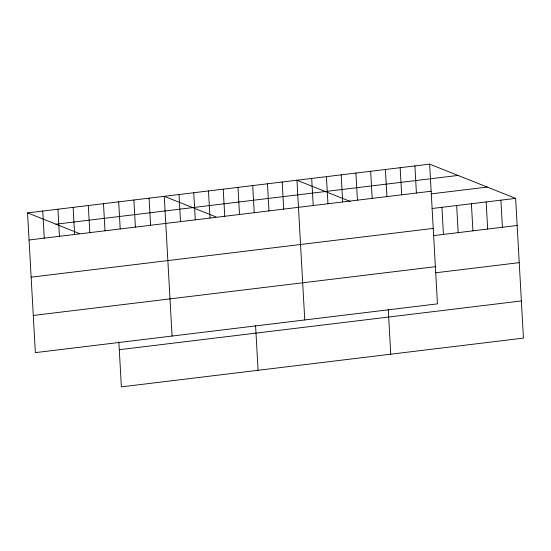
<?xml version="1.0" encoding="UTF-8"?>
<svg xmlns="http://www.w3.org/2000/svg" width="551" height="551" viewBox="0 0 551 551"><rect width="100%" height="100%" fill="white"/><g stroke="black" fill="none" stroke-linecap="round" stroke-linejoin="round"><path stroke-width="0.83" d="M429.635 164.129L437.453 303.863L35.36 352.626L27.55 212.893L429.635 164.129L515.64 198.374L523.45 338.107L121.365 386.871L118.858 342.047M55.933 224.195L458.019 175.432M29.065 240.002L431.151 191.238M431.564 193.828L487.256 187.078M432.094 208.505L515.64 198.374M31.145 277.167L433.231 228.403M433.609 235.614L517.155 225.483M33.287 315.461L435.373 266.698M435.689 272.779L519.228 262.648M119.285 349.706L521.37 300.942M350.181 201.418L296.948 180.225L304.758 319.952M216.033 216.929L164.26 196.314L172.07 336.048M27.55 212.893L79.323 233.507M500.893 200.165L502.409 227.274M486.154 201.955L487.669 229.064M471.408 203.739L472.923 230.848M456.662 205.53L458.184 232.639M441.923 207.314L443.438 234.423M414.896 165.92L416.411 193.029M400.15 167.704L401.665 194.82M385.411 169.494L386.926 196.604M388.255 309.373L390.762 354.197M370.665 171.285L372.18 198.394M355.918 173.069L357.441 200.178M341.179 174.86L342.694 201.969M326.433 176.644L327.948 203.76M311.694 178.434L313.209 205.544M282.208 182.009L283.724 209.118M267.462 183.8L268.978 210.909M252.716 185.584L254.238 212.7M255.568 325.469L258.075 370.293M237.977 187.374L239.492 214.484M223.231 189.165L224.746 216.274M208.492 190.949L210.007 218.058M193.745 192.74L195.261 219.849M179.006 194.524L180.521 221.633M149.073 198.153L150.588 225.269M133.879 199.999L135.394 227.108M118.692 201.838L120.208 228.947M103.498 203.684L105.014 230.793M88.312 205.523L89.827 232.632M73.118 207.369L74.633 234.478M57.931 209.208L59.446 236.317M42.737 211.054L44.259 238.163"/></g></svg>
